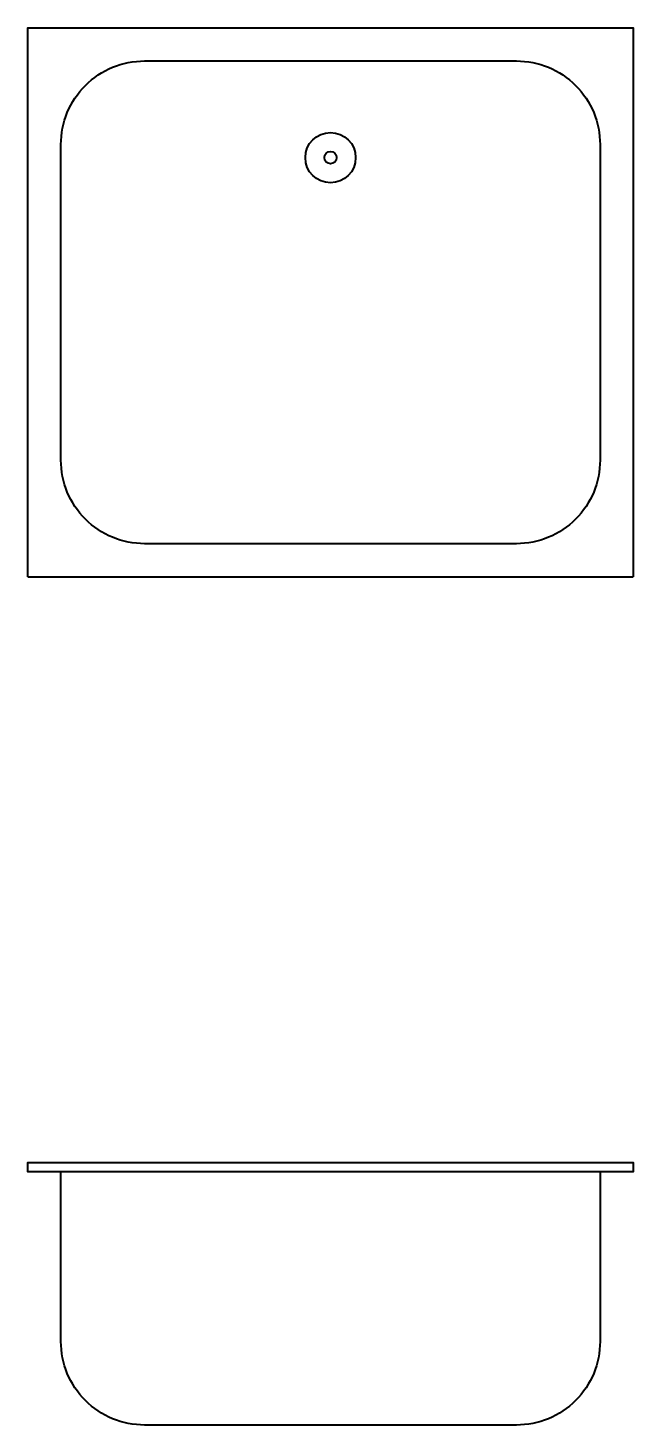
# Model space of a CAD drawing. Header units: millimetres. Extents: x 10416 to 10846, y 5497 to 6490.
import ezdxf

# ---------------------------------------------------------------- set-up
doc = ezdxf.new("R2010")
doc.units = ezdxf.units.MM
doc.header["$MEASUREMENT"] = 0
doc.layers.get('0').update_dxf_attribs({"lineweight": 40})

msp = doc.modelspace()

# ---------------------------------------------------------------- linework, layer by layer
for points in [[(10416.26, 6100.09), (10416.26, 6100.09), (10416.26, 6490.09), (10846.26, 6490.09), (10846.26, 6100.09)], [(10416.26, 6100.09), (10846.26, 6100.09)], [(10416.26, 5683.82), (10416.26, 5683.82), (10846.26, 5683.82), (10846.26, 5677.12), (10416.26, 5677.12), (10416.26, 5683.82)], [(10423.66, 5677.12), (10423.66, 5677.12)]]:
    msp.add_lwpolyline(points)
msp.add_lwpolyline([(10499.18, 6466.65), (10763.34, 6466.65, -0.414214), (10822.82, 6407.17), (10822.82, 6183.01, -0.414214), (10763.34, 6123.53), (10499.18, 6123.53, -0.414214), (10439.7, 6183.01), (10439.7, 6407.17, -0.414214)], format="xyb", close=True)
for points in [[(10499.18, 5497.12), (10499.18, 5497.12, -0.414214), (10439.7, 5556.6), (10439.7, 5677.12)], [(10822.82, 5677.12), (10822.82, 5556.6, -0.414214), (10763.34, 5497.12), (10499.18, 5497.12)]]:
    msp.add_lwpolyline(points, format="xyb")
for radius in [17.87, 4.37]:
    msp.add_circle((10631.26, 6397.9), radius)

doc.saveas('drawing.dxf')
